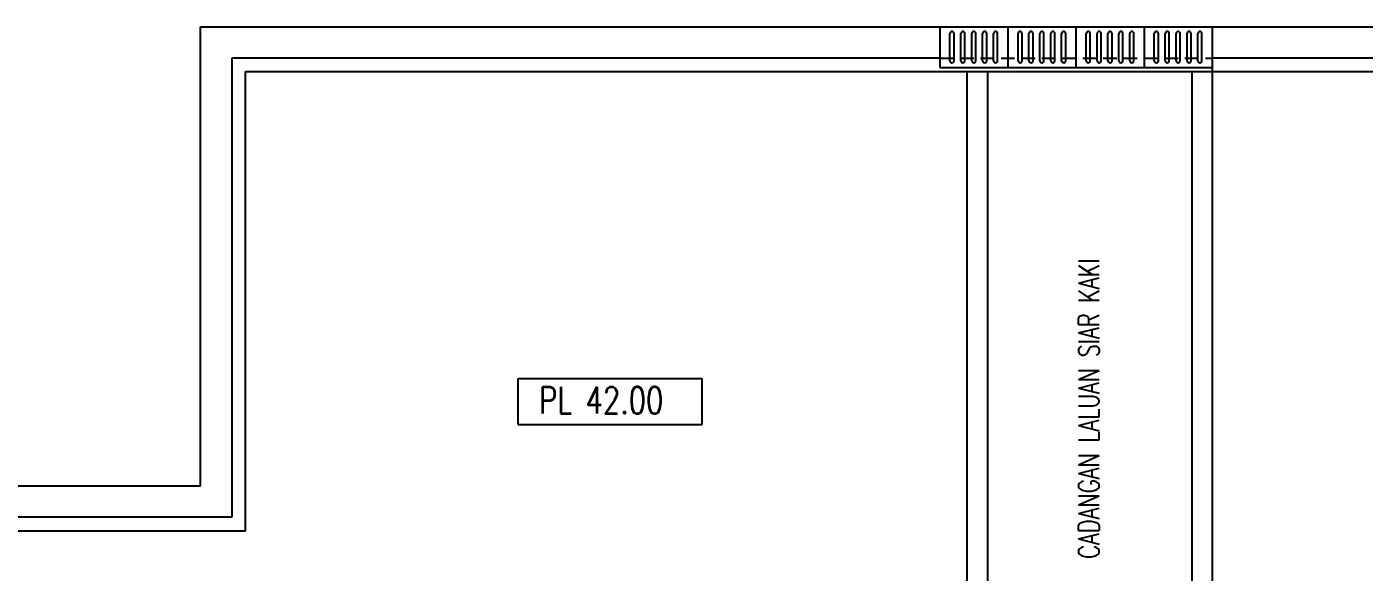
# Model space of a CAD drawing. Header units: millimetres. Extents: x 982 to 80582, y 687 to 58800.
# Drawn here: x 44091 to 53908, y 12349 to 16358 of the extents above; entities that cross this region are included whole.
import ezdxf

# ---------------------------------------------------------------- set-up
doc = ezdxf.new("R2010")
doc.units = ezdxf.units.MM
doc.linetypes.add('DASHED2', pattern=[0.375, 0.25, -0.125])
doc.linetypes.add('HIDDEN', pattern=[0.375, 0.25, -0.125])
for name, color, linetype in [('A-ARR', 4, 'Continuous'), ('A-DRAIN', 9, 'Continuous'), ('A-FLR SYM', 13, 'Continuous'), ('A-JALAN', 11, 'Continuous'), ('A-PTILE', 8, 'Continuous'), ('A-STAIRH', 8, 'HIDDEN')]:
    doc.layers.add(name, color=color, linetype=linetype)
doc.styles.add('ROMANS', font='romans.shx', dxfattribs={"width": 0.75, "height": 200})

# ---------------------------------------------------------------- blocks, each defined once
blk = doc.blocks.new('PC COVER')
for p, q in [((-300, 500), (0, 500)), ((-300, 0), (0, 0))]:
    blk.add_line(p, q)
at = {"layer": 'A-DRAIN', "linetype": 'Continuous', "ltscale": 1000}
for p, q in [((-300, 0), (-300, 500)), ((0, 0), (0, 500))]:
    blk.add_line(p, q, dxfattribs=at)
at = {"layer": 'A-PTILE'}
for p, q in [((-50, 425), (-250, 425)), ((-50, 395), (-250, 395)), ((-50, 345), (-250, 345)), ((-50, 315), (-250, 315)), ((-50, 265), (-250, 265)), ((-50, 235), (-250, 235)), ((-50, 185), (-250, 185)), ((-50, 155), (-250, 155)), ((-50, 105), (-250, 105)), ((-50, 75), (-250, 75))]:
    blk.add_line(p, q, dxfattribs=at)
for centre, start, end in [((-250, 410), 90, 270), ((-50, 410), 270, 90), ((-250, 330), 90, 270), ((-50, 330), 270, 90), ((-250, 250), 90, 270), ((-50, 250), 270, 90), ((-250, 170), 90, 270), ((-250, 90), 90, 270), ((-50, 170), 270, 90), ((-50, 90), 270, 90)]:
    blk.add_arc(centre, 15, start, end, dxfattribs=at)

msp = doc.modelspace()

# ---------------------------------------------------------------- linework, layer by layer
at = {"color": 8}
msp.add_line((52792.1, 16358.1), (52792.1, 16028.1), dxfattribs=at)
at = {"layer": 'A-DRAIN', "color": 8, "linetype": 'Continuous', "ltscale": 1000}
for p, q in [((45367.1, 12983.1), (45367.1, 16358.1)), ((45367.1, 16358.1), (65017.1, 16358.1)), ((50792.1, 16128.1), (45597.1, 16128.1)), ((45597.1, 16128.1), (45597.1, 12753.1)), ((67117.1, 16128.1), (52792.1, 16128.1)), ((45697.1, 12653.1), (45697.1, 16028.1)), ((45697.1, 16028.1), (67117.1, 16028.1)), ((19867.1, 12983.1), (45367.1, 12983.1)), ((45597.1, 12753.1), (19637.1, 12753.1)), ((19537.1, 12653.1), (45697.1, 12653.1))]:
    msp.add_line(p, q, dxfattribs=at)
at = {"layer": 'A-FLR SYM', "color": 8}
for p, q in [((47698.7, 13773.2), (49048.7, 13773.2)), ((47698.7, 13435.7), (47698.7, 13773.2)), ((49048.7, 13435.7), (49048.7, 13773.2)), ((47698.7, 13435.7), (49048.7, 13435.7))]:
    msp.add_line(p, q, dxfattribs=at)
at = {"layer": 'A-JALAN', "color": 8}
for p, q in [((50992.1, 16028.1), (50992.1, 8342.3)), ((51142.1, 16028.1), (51142.1, 8342.3)), ((52642.1, 16028.1), (52642.1, 8342.3)), ((52792.1, 16028.1), (52792.1, 8342.3))]:
    msp.add_line(p, q, dxfattribs=at)
at = {"layer": 'A-STAIRH', "color": 8, "linetype": 'DASHED2', "ltscale": 400}
msp.add_line((50792.1, 16128.1), (52792.1, 16128.1), dxfattribs=at)

# ---------------------------------------------------------------- block references
at = {"layer": 'A-ARR', "color": 8, "rotation": 270}
for p in [(50792.1, 16058.1), (51292.1, 16058.1), (51792.1, 16058.1), (52292.1, 16058.1)]:
    msp.add_blockref('PC COVER', p, dxfattribs=at)

# ---------------------------------------------------------------- texts
at = {"layer": 'A-FLR SYM', "color": 8, "style": 'ROMANS', "width": 0.75}
msp.add_text('CADANGAN LALUAN SIAR KAKI', height=150, rotation=90, dxfattribs=at).set_placement((51961.8, 12449.2))
msp.add_text('PL 42.00', height=196.88, dxfattribs=at).set_placement((47851.7, 13515))

doc.saveas('drawing.dxf')
